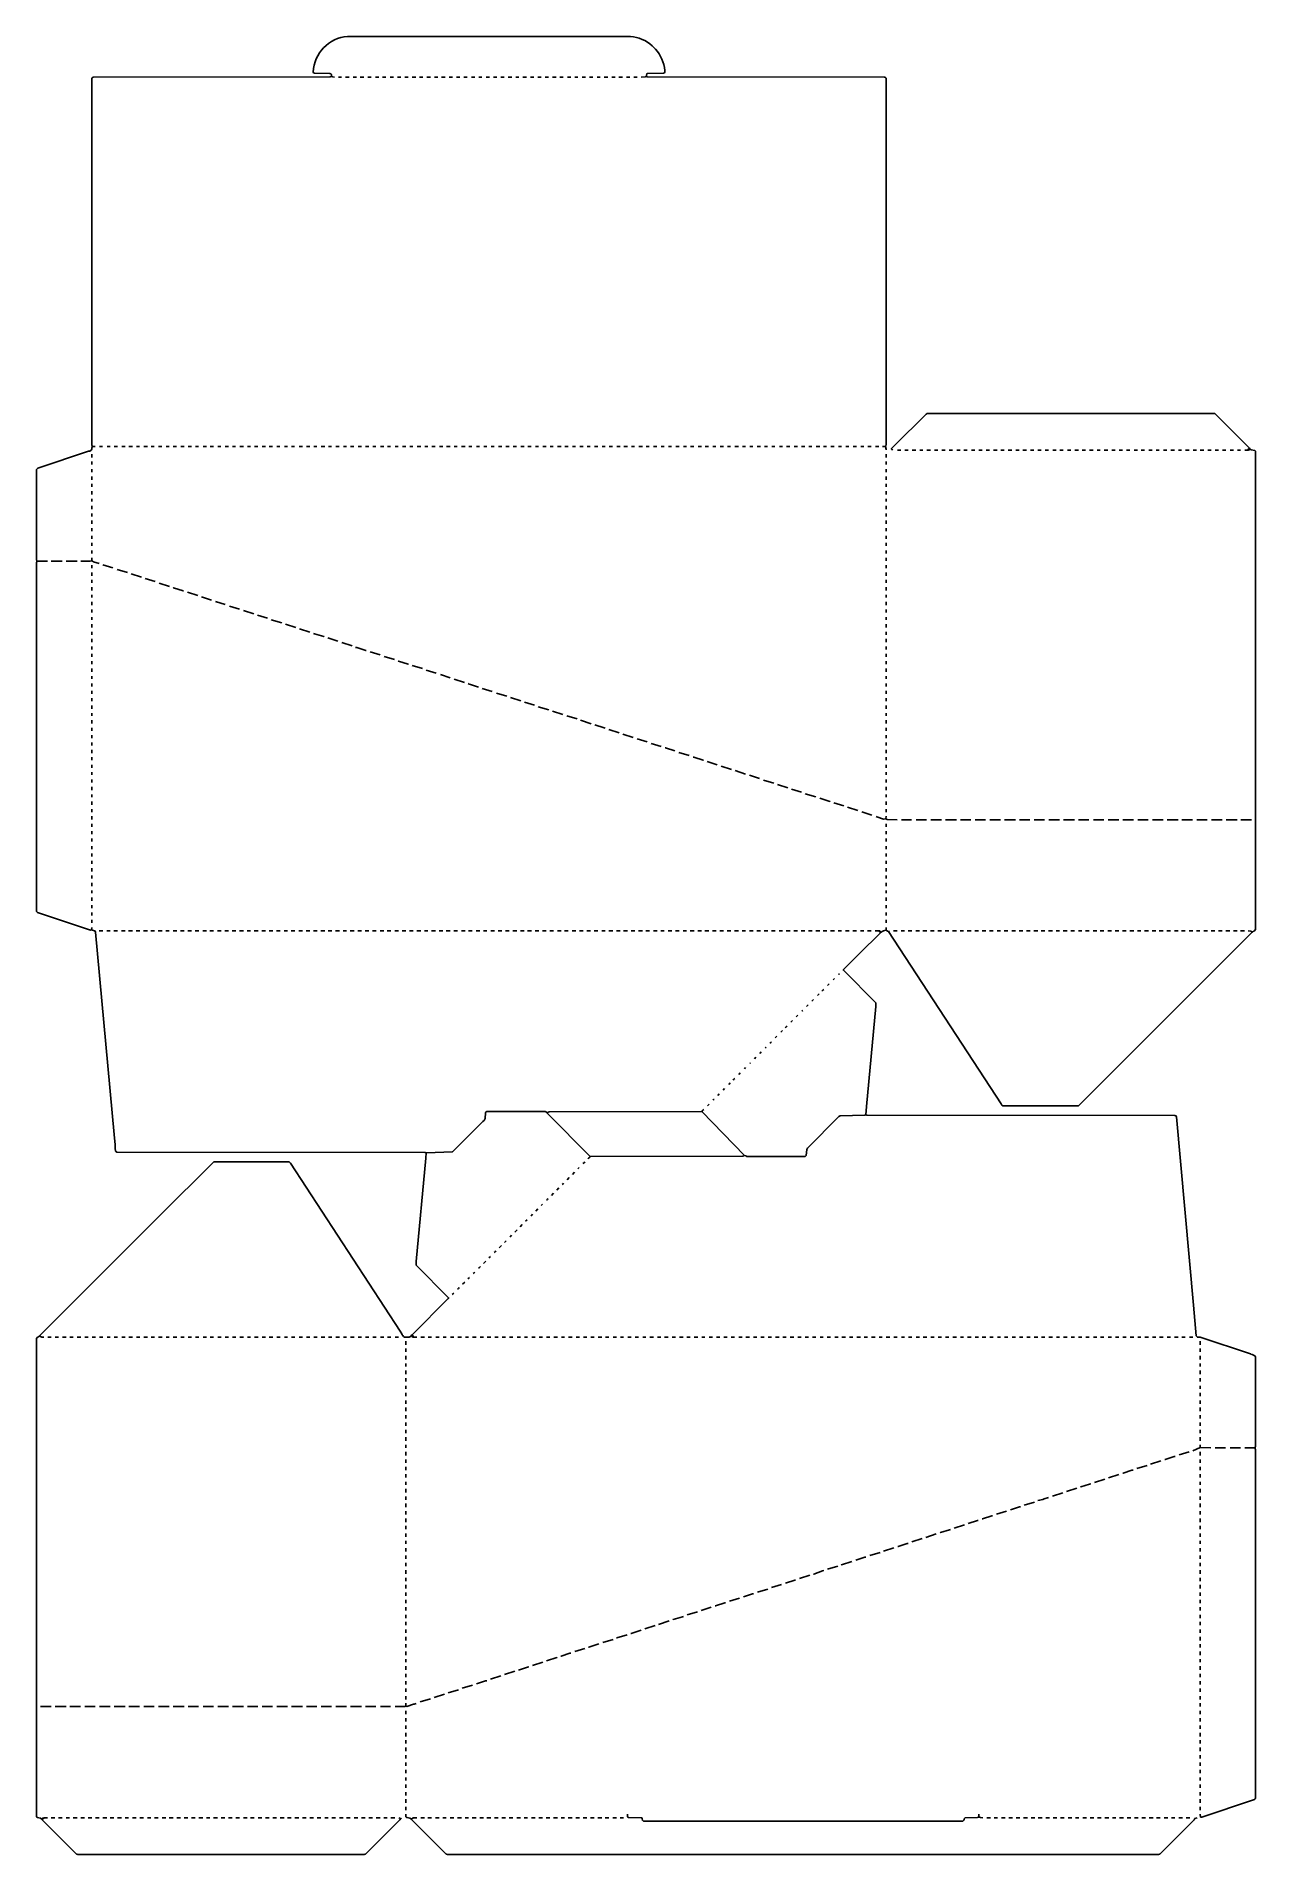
# Model space of a CAD drawing. Extents: x 452 to 4351, y 672 to 6484.
import ezdxf

# ---------------------------------------------------------------- set-up
doc = ezdxf.new("R2010")
doc.units = 0
doc.layers.get('0').update_dxf_attribs({"linetype": 'CONTINUOUS'})

msp = doc.modelspace()

# ---------------------------------------------------------------- linework, layer by layer
at = {"color": 7, "linetype": 'CONTINUOUS'}
for points in [[(3169, 5162, 0.137217), (3167, 5173, -0.120666), (3169, 5177), (3169, 6350, 0.252112), (3163.999342, 6353.50066), (2406.000658, 6354.49934, -0.14567), (2403, 6356, -0.179252), (2404.5, 6364.5), (2405.9, 6365.3), (2457.990573, 6366.490203, 0.480488), (2461.439024, 6375.04878, 0.163801), (2432.247059, 6443.211765), (2421.211765, 6454.247059, 0.163148), (2352.04878, 6483.439024), (2351, 6484), (1447, 6484, 0.373816), (1337, 6370, 0.270227), (1341.009608, 6366.490008), (1390.990392, 6365.509992, -0.228452), (1396, 6362), (1396, 6356)], [(1405, 6354), (1400.067568, 6354.405405), (1396, 6356), (1395.1, 6355.8), (1391.999342, 6354.49934), (634.000658, 6353.50066, 0.247945), (629, 6349), (629, 5177, -0.120666), (631, 5173, -0.123106), (629.8, 5169.1, -0.429555), (619.1, 5157.7), (457.1, 5103.7, 0.178358), (452, 5099), (452, 4810, -0.120666), (454, 4806, -0.120666), (452, 4802), (452, 3687), (456, 3683), (625, 3627), (628, 3628), (637.923077, 3624.615385, -0.377985), (641.560976, 3620.95122), (700.54918, 2973.959016), (703.54918, 2940.959016), (704.554455, 2929.955446), (705, 2921), (709, 2917), (1693.999493, 2916.500508, -0.145708), (1697, 2915), (1700, 2915), (1701.1, 2915.8), (1782, 2918), (1783.1, 2918.8), (1879, 3014), (1880, 3015), (1884.8, 3020.1), (1885, 3021, 0.172896), (1887.527624, 3025.024862), (1888.472376, 3042.975138, -0.267785), (1892, 3047), (2079, 3047), (2082.9, 3044.8), (2084, 3044), (2087, 3044), (2092.00102, 3046.501025), (2580, 3047), (2717, 2907, -0.126966), (2724, 2904), (2910, 2904), (2914, 2907), (2915.472376, 2925.975138), (2917.8, 2930.1), (3018, 3031), (3022.1, 3033.8), (3101.1, 3035.8), (3104, 3037), (3106.45082, 3062.959016), (3136, 3383), (3136, 3395), (3033, 3499), (3033, 3501), (3083, 3551), (3151, 3619), (3153, 3621, -0.075758), (3169, 3627), (3174.18, 3624.24, 0.377475), (3180, 3624)], [(4327, 3625), (4335.9, 3623.8), (4339, 3622), (4342, 3622), (4344.1, 3623.7), (4346, 3624), (4351, 3629), (4351, 5156), (4350, 5158), (4348, 5160), (4336.846154, 5162.769231), (4333, 5165), (4332, 5167), (4330, 5168), (4330, 5169), (4220.1, 5278.2), (4219, 5279), (3301, 5279), (3296.9, 5276.2), (3195, 5175), (3186, 5166, 0.343496), (3191, 5162)], [(653, 4799), (634.9, 4804.7, -0.070038), (629, 4808), (629, 4817)], [(1866, 4404), (1839.911765, 4412.647059, -0.089792), (1833, 4415)], [(3205, 3980), (3173.014679, 3980.484404, -0.092571), (3168, 3983), (3161, 3982), (3140.1, 3989.3), (3137, 3990)], [(3177, 3623), (3536.769231, 3071.846154, 0.106663), (3542, 3065), (3783, 3065), (3784.1, 3065.8), (4339, 3620), (4340, 3622)], [(2964, 3432, -0.087559), (2970, 3437)], [(3017, 3485, -0.184026), (3020, 3487)], [(2847, 3315, -0.087559), (2853, 3320)], [(2900, 3368, -0.184026), (2903, 3370)], [(2798, 3266, -0.09902), (2803, 3270)], [(2733, 3201, -0.184026), (2736, 3203)], [(2783, 3251, -0.184026), (2786, 3253)], [(2680, 3148, -0.087559), (2686, 3153)], [(2616, 3084, -0.184026), (2619, 3086)], [(2580, 3047, -0.094908), (2586, 3054)], [(4174, 801), (4175, 792), (4179, 792), (4340.9, 846.3), (4346.9, 848.3, 0.147445), (4351, 853), (4351, 1967, -0.165541), (4349, 1972, -0.165541), (4351, 1977), (4351, 2263, 0.197856), (4335.9, 2271.7), (4334.1, 2272.3), (4173.955446, 2325.554455), (4165, 2326), (4161, 2330), (4152.45082, 2428.040984), (4097.560976, 3029.95122, 0.35896), (4092.999493, 3034.500508), (3108.000507, 3035.499492), (3104, 3037)], [(2216, 2896, 0.071068), (2223, 2904), (2710.99898, 2904.498975), (2717, 2907)], [(1770, 2451), (1654, 2333), (1652, 2332), (1651, 2330), (1648, 2328, 0.212214), (1645, 2326), (1629, 2326, -0.118278), (1620.230769, 2337.153846), (1615.230769, 2345.153846), (1265, 2882), (1260, 2886), (1020, 2886), (1016.9, 2884.2), (847, 2715), (846, 2714), (463.3, 2330.9), (463, 2329, 0.197895), (452, 2322), (452, 794), (455, 791), (464.795082, 788.754098), (471, 784), (471, 783), (580, 674, -0.120666), (584, 672), (1501, 672), (1502.9, 673.2), (1504.1, 673.8), (1614, 783), (1617, 787)], [(2200, 2881, 0.108348), (2206, 2886)], [(2133, 2814, 0.150937), (2138, 2818)], [(2083, 2764, 0.213245), (2088, 2769)], [(2033, 2714, 0.113888), (2039, 2719)], [(1966, 2647, 0.213245), (1971, 2652)], [(1916, 2597, 0.213245), (1921, 2602)], [(1849, 2530, 0.150937), (1854, 2534)], [(1866, 2547, 0.108348), (1872, 2552)], [(1799, 2480, 0.213245), (1804, 2485)], [(1669, 2326), (1657, 2326, -0.273744), (1651, 2330)], [(3655, 1804, 0.065374), (3674.9, 1809.3), (3689, 1814)], [(1599, 1145), (1629.984878, 1145.483902), (1634, 1147), (1637, 1146), (1658.1, 1152.7), (1659.9, 1153.3, -0.070456), (1667, 1155)], [(1611, 790), (1616, 787, 0.333333), (1620, 789)], [(1634, 801), (1634, 793), (1636.9, 790.8), (1638.06, 790.42), (1645.846154, 788.769231), (1652, 785), (1652, 784), (1762, 674, -0.120666), (1766, 672), (4041, 672), (4042.9, 673.2), (4044.1, 673.8), (4154, 783), (4157, 787), (4164, 790)], [(2389, 789), (2389.615385, 785.923077), (2390, 782), (2393, 779), (3415, 779, 0.194333), (3419.352941, 786.911765, -0.091075), (3422, 790), (3460.98782, 790.487196), (3466, 792), (3467.9, 791.7), (3471.04878, 790.439024), (3479, 790)]]:
    msp.add_lwpolyline(points, format="xyb", dxfattribs=at)
for points in [[(1418, 6354), (1428, 6354)], [(1441, 6354), (1452, 6354)], [(1465, 6354), (1476, 6354)], [(1488, 6354), (1499, 6354)], [(1512, 6354), (1523, 6354)], [(1536, 6354), (1547, 6354)], [(1559, 6354), (1570, 6354)], [(1583, 6354), (1594, 6354)], [(1607, 6354), (1617, 6354)], [(1630, 6354), (1641, 6354)], [(1654, 6354), (1665, 6354)], [(1677, 6354), (1688, 6354)], [(1701, 6354), (1712, 6354)], [(1725, 6354), (1736, 6354)], [(1748, 6354), (1759, 6354)], [(1772, 6354), (1783, 6354)], [(1796, 6354), (1806, 6354)], [(1819, 6354), (1830, 6354)], [(1843, 6354), (1854, 6354)], [(1867, 6354), (1877, 6354)], [(1890, 6354), (1901, 6354)], [(1914, 6354), (1925, 6354)], [(1937, 6354), (1948, 6354)], [(1961, 6354), (1972, 6354)], [(1985, 6354), (1995, 6354)], [(2008, 6354), (2019, 6354)], [(2032, 6354), (2043, 6354)], [(2056, 6354), (2066, 6354)], [(2079, 6354), (2090, 6354)], [(2103, 6354), (2114, 6354)], [(2126, 6354), (2137, 6354)], [(2150, 6354), (2161, 6354)], [(2174, 6354), (2184, 6354)], [(2197, 6354), (2208, 6354)], [(2221, 6354), (2232, 6354)], [(2245, 6354), (2255, 6354)], [(2268, 6354), (2279, 6354)], [(2292, 6354), (2303, 6354)], [(2315, 6354), (2326, 6354)], [(2339, 6354), (2350, 6354)], [(2363, 6354), (2373, 6354)], [(2386, 6354), (2398.967005, 6354.461929), (2403, 6356)], [(631, 5173), (640, 5173)], [(654, 5173), (664, 5173)], [(678, 5173), (688, 5173)], [(701, 5173), (711, 5173)], [(725, 5173), (736, 5173)], [(748, 5173), (759, 5173)], [(772, 5173), (782, 5173)], [(796, 5173), (807, 5173)], [(819, 5173), (829, 5173)], [(843, 5173), (853, 5173)], [(867, 5173), (877, 5173)], [(890, 5173), (900, 5173)], [(914, 5173), (925, 5173)], [(937, 5173), (948, 5173)], [(961, 5173), (971, 5173)], [(985, 5173), (996, 5173)], [(1008, 5173), (1018, 5173)], [(1032, 5173), (1042, 5173)], [(1056, 5173), (1066, 5173)], [(1079, 5173), (1089, 5173)], [(1103, 5173), (1114, 5173)], [(1127, 5173), (1137, 5173)], [(1150, 5173), (1160, 5173)], [(1174, 5173), (1185, 5173)], [(1197, 5173), (1207, 5173)], [(1221, 5173), (1231, 5173)], [(1245, 5173), (1255, 5173)], [(1268, 5173), (1278, 5173)], [(1292, 5173), (1303, 5173)], [(1316, 5173), (1326, 5173)], [(1339, 5173), (1349, 5173)], [(1363, 5173), (1374, 5173)], [(1386, 5173), (1396, 5173)], [(1410, 5173), (1420, 5173)], [(1434, 5173), (1444, 5173)], [(1457, 5173), (1467, 5173)], [(1481, 5173), (1492, 5173)], [(1505, 5173), (1515, 5173)], [(1528, 5173), (1538, 5173)], [(1552, 5173), (1563, 5173)], [(1575, 5173), (1585, 5173)], [(1599, 5173), (1609, 5173)], [(1623, 5173), (1633, 5173)], [(1646, 5173), (1656, 5173)], [(1670, 5173), (1681, 5173)], [(1694, 5173), (1704, 5173)], [(1717, 5173), (1727, 5173)], [(1741, 5173), (1752, 5173)], [(1764, 5173), (1775, 5173)], [(1788, 5173), (1798, 5173)], [(1812, 5173), (1823, 5173)], [(1835, 5173), (1845, 5173)], [(1859, 5173), (1869, 5173)], [(1883, 5173), (1893, 5173)], [(1906, 5173), (1916, 5173)], [(1930, 5173), (1941, 5173)], [(1953, 5173), (1964, 5173)], [(1977, 5173), (1987, 5173)], [(2001, 5173), (2012, 5173)], [(2024, 5173), (2034, 5173)], [(2048, 5173), (2058, 5173)], [(2072, 5173), (2082, 5173)], [(2095, 5173), (2105, 5173)], [(2119, 5173), (2130, 5173)], [(2142, 5173), (2153, 5173)], [(2166, 5173), (2176, 5173)], [(2190, 5173), (2201, 5173)], [(2213, 5173), (2223, 5173)], [(2237, 5173), (2247, 5173)], [(2261, 5173), (2271, 5173)], [(2284, 5173), (2294, 5173)], [(2308, 5173), (2319, 5173)], [(2331, 5173), (2342, 5173)], [(2355, 5173), (2365, 5173)], [(2379, 5173), (2390, 5173)], [(2402, 5173), (2412, 5173)], [(2426, 5173), (2436, 5173)], [(2450, 5173), (2460, 5173)], [(2473, 5173), (2483, 5173)], [(2497, 5173), (2508, 5173)], [(2521, 5173), (2531, 5173)], [(2544, 5173), (2554, 5173)], [(2568, 5173), (2579, 5173)], [(2591, 5173), (2601, 5173)], [(2615, 5173), (2625, 5173)], [(2639, 5173), (2649, 5173)], [(2662, 5173), (2672, 5173)], [(2686, 5173), (2697, 5173)], [(2710, 5173), (2720, 5173)], [(2733, 5173), (2743, 5173)], [(2757, 5173), (2768, 5173)], [(2780, 5173), (2790, 5173)], [(2804, 5173), (2814, 5173)], [(2828, 5173), (2838, 5173)], [(2851, 5173), (2861, 5173)], [(2875, 5173), (2886, 5173)], [(2899, 5173), (2909, 5173)], [(2922, 5173), (2932, 5173)], [(2946, 5173), (2957, 5173)], [(2969, 5173), (2979, 5173)], [(2993, 5173), (3003, 5173)], [(3017, 5173), (3027, 5173)], [(3040, 5173), (3050, 5173)], [(3064, 5173), (3075, 5173)], [(3088, 5173), (3098, 5173)], [(3111, 5173), (3121, 5173)], [(3135, 5173), (3146, 5173)], [(3158, 5173), (3167, 5173)], [(629, 5138), (629, 5148)], [(629, 5115), (629, 5125)], [(3169, 5138), (3169, 5148)], [(3169, 5115), (3169, 5125)], [(3206, 5161), (3216, 5161)], [(3229, 5161), (3240, 5161)], [(3253, 5161), (3264, 5161)], [(3277, 5161), (3287, 5161)], [(3300, 5161), (3311, 5161)], [(3324, 5161), (3335, 5161)], [(3347, 5161), (3358, 5161)], [(3371, 5161), (3382, 5161)], [(3395, 5161), (3406, 5161)], [(3418, 5161), (3429, 5161)], [(3442, 5161), (3453, 5161)], [(3466, 5161), (3476, 5161)], [(3489, 5161), (3500, 5161)], [(3513, 5161), (3524, 5161)], [(3536, 5161), (3547, 5161)], [(3560, 5161), (3571, 5161)], [(3584, 5161), (3595, 5161)], [(3607, 5161), (3618, 5161)], [(3631, 5161), (3642, 5161)], [(3655, 5161), (3665, 5161)], [(3678, 5161), (3689, 5161)], [(3702, 5161), (3713, 5161)], [(3725, 5161), (3736, 5161)], [(3749, 5161), (3760, 5161)], [(3773, 5161), (3784, 5161)], [(3796, 5161), (3807, 5161)], [(3820, 5161), (3831, 5161)], [(3844, 5161), (3854, 5161)], [(3867, 5161), (3878, 5161)], [(3891, 5161), (3902, 5161)], [(3915, 5161), (3925, 5161)], [(3938, 5161), (3949, 5161)], [(3962, 5161), (3973, 5161)], [(3985, 5161), (3996, 5161)], [(4009, 5161), (4020, 5161)], [(4033, 5161), (4043, 5161)], [(4056, 5161), (4067, 5161)], [(4080, 5161), (4091, 5161)], [(4104, 5161), (4114, 5161)], [(4127, 5161), (4138, 5161)], [(4151, 5161), (4162, 5161)], [(4174, 5161), (4185, 5161)], [(4198, 5161), (4209, 5161)], [(4222, 5161), (4232, 5161)], [(4245, 5161), (4256, 5161)], [(4269, 5161), (4280, 5161)], [(4293, 5161), (4303, 5161)], [(629, 5091), (629, 5101)], [(629, 5067), (629, 5077)], [(3169, 5091), (3169, 5101)], [(3169, 5067), (3169, 5077)], [(629, 5044), (629, 5054)], [(629, 5020), (629, 5030)], [(629, 4997), (629, 5006)], [(3169, 5044), (3169, 5054)], [(3169, 5020), (3169, 5030)], [(3169, 4997), (3169, 5006)], [(629, 4973), (629, 4983)], [(629, 4949), (629, 4959)], [(3169, 4973), (3169, 4983)], [(3169, 4949), (3169, 4959)], [(629, 4926), (629, 4936)], [(629, 4902), (629, 4912)], [(629, 4878), (629, 4888)], [(3169, 4926), (3169, 4936)], [(3169, 4902), (3169, 4912)], [(3169, 4878), (3169, 4888)], [(629, 4855), (629, 4865)], [(629, 4831), (629, 4841)], [(3169, 4855), (3169, 4865)], [(3169, 4831), (3169, 4841)], [(454, 4806), (488, 4806)], [(499, 4806), (535, 4806)], [(547, 4806), (582, 4806)], [(594, 4806), (623.984407, 4806.483368), (629, 4808)], [(629, 4784), (629, 4794)], [(629, 4760), (629, 4770)], [(697, 4785), (665, 4795)], [(743, 4770), (710, 4780)], [(788, 4755), (755, 4766)], [(3169, 4808), (3169, 4817)], [(3169, 4784), (3169, 4794)], [(3169, 4760), (3169, 4770)], [(629, 4737), (629, 4747)], [(629, 4713), (629, 4723)], [(832, 4741), (800, 4751)], [(878, 4726), (845, 4736)], [(923, 4712), (922, 4711.5), (891.1, 4721.3), (890, 4722)], [(3169, 4737), (3169, 4747)], [(3169, 4713), (3169, 4723)], [(629, 4690), (629, 4699)], [(629, 4666), (629, 4676)], [(629, 4642), (629, 4652)], [(968, 4697), (935, 4707)], [(1012, 4682), (980, 4692)], [(1056, 4668), (1025, 4678)], [(1102, 4653), (1070, 4663)], [(3169, 4690), (3169, 4699)], [(3169, 4666), (3169, 4676)], [(3169, 4642), (3169, 4652)], [(629, 4619), (629, 4628)], [(629, 4595), (629, 4605)], [(1147, 4638), (1114, 4649)], [(1191, 4624), (1159, 4634)], [(1237, 4609), (1203, 4619)], [(1282, 4594), (1249, 4605)], [(3169, 4619), (3169, 4628)], [(3169, 4595), (3169, 4605)], [(629, 4571), (629, 4581)], [(629, 4548), (629, 4558)], [(629, 4524), (629, 4534)], [(1327, 4580), (1294, 4590)], [(1372, 4565), (1371.1, 4565.2), (1341.923077, 4574.615385), (1338, 4575)], [(1416, 4551), (1384, 4561)], [(1462, 4536), (1429, 4546)], [(3169, 4571), (3169, 4581)], [(3169, 4548), (3169, 4558)], [(3169, 4524), (3169, 4534)], [(629, 4501), (629, 4510)], [(629, 4477), (629, 4487)], [(1507, 4521), (1506.1, 4521.2), (1476.923077, 4530.615385), (1473, 4531)], [(1551, 4507), (1519, 4517)], [(1597, 4492), (1564, 4502)], [(1642, 4478), (1641, 4477.5), (1610.1, 4487.3), (1609, 4488)], [(3169, 4501), (3169, 4510)], [(3169, 4477), (3169, 4487)], [(629, 4453), (629, 4463)], [(629, 4430), (629, 4439)], [(1687, 4463), (1654, 4473)], [(1731, 4448), (1699, 4458)], [(1775, 4434), (1744, 4444)], [(1821, 4419), (1788, 4429)], [(3169, 4453), (3169, 4463)], [(3169, 4430), (3169, 4439)], [(629, 4406), (629, 4416)], [(629, 4382), (629, 4392)], [(629, 4359), (629, 4369)], [(1910, 4390), (1878, 4400)], [(1956, 4375), (1923, 4385)], [(2001, 4360), (1968, 4371)], [(3169, 4406), (3169, 4416)], [(3169, 4382), (3169, 4392)], [(3169, 4359), (3169, 4369)], [(629, 4335), (629, 4345)], [(629, 4312), (629, 4321)], [(2045, 4346), (2013, 4356)], [(2091, 4331), (2057, 4341)], [(2136, 4316), (2103, 4327)], [(2181, 4302), (2148, 4312)], [(3169, 4335), (3169, 4345)], [(3169, 4312), (3169, 4321)], [(629, 4288), (629, 4298)], [(629, 4264), (629, 4274)], [(629, 4241), (629, 4250)], [(2226, 4287), (2192, 4298)], [(2271, 4273), (2268.088235, 4273.352941), (2238, 4283)], [(2316, 4258), (2283, 4268)], [(2360, 4243), (2327, 4254)], [(3169, 4288), (3169, 4298)], [(3169, 4264), (3169, 4274)], [(3169, 4241), (3169, 4250)], [(629, 4217), (629, 4227)], [(629, 4193), (629, 4203)], [(2405, 4229), (2373, 4239)], [(2450, 4214), (2418, 4224)], [(2494, 4200), (2464.1, 4209.3), (2463, 4210)], [(2540, 4185), (2507, 4195)], [(3169, 4217), (3169, 4227)], [(3169, 4193), (3169, 4203)], [(629, 4170), (629, 4180)], [(629, 4146), (629, 4156)], [(629, 4123), (629, 4132)], [(2585, 4170), (2584.1, 4170.2), (2554.911765, 4179.647059), (2552, 4180)], [(2629, 4156), (2597, 4166)], [(2675, 4141), (2642, 4151)], [(2720, 4126), (2687, 4137)], [(3169, 4170), (3169, 4180)], [(3169, 4146), (3169, 4156)], [(3169, 4123), (3169, 4132)], [(629, 4099), (629, 4109)], [(629, 4075), (629, 4085)], [(2764, 4112), (2732, 4122)], [(2810, 4097), (2777, 4107)], [(2855, 4082), (2822, 4093)], [(2899, 4068), (2867, 4078)], [(3169, 4099), (3169, 4109)], [(3169, 4075), (3169, 4085)], [(629, 4052), (629, 4061)], [(629, 4028), (629, 4038)], [(629, 4004), (629, 4014)], [(2945, 4053), (2911, 4063)], [(2990, 4039), (2989, 4038.5), (2957, 4049)], [(3034, 4024), (3002, 4034)], [(3079, 4009), (3046, 4020)], [(3169, 4052), (3169, 4061)], [(3169, 4028), (3169, 4038)], [(3169, 4004), (3169, 4014)], [(629, 3981), (629, 3991)], [(629, 3957), (629, 3967)], [(3124, 3995), (3092, 4005)], [(3168, 3983), (3169, 3991)], [(3169, 3957), (3169, 3967)], [(3218, 3980), (3251, 3980)], [(3265, 3980), (3298, 3980)], [(3312, 3980), (3346, 3980)], [(3359, 3980), (3394, 3980)], [(3407, 3980), (3440, 3980)], [(3454, 3980), (3487, 3980)], [(3501, 3980), (3535, 3980)], [(3548, 3980), (3583, 3980)], [(3596, 3980), (3629, 3980)], [(3643, 3980), (3676, 3980)], [(3690, 3980), (3724, 3980)], [(3737, 3980), (3772, 3980)], [(3785, 3980), (3818, 3980)], [(3832, 3980), (3866, 3980)], [(3879, 3980), (3914, 3980)], [(3926, 3980), (3960, 3980)], [(3974, 3980), (4007, 3980)], [(4021, 3980), (4055, 3980)], [(4068, 3980), (4103, 3980)], [(4115, 3980), (4149, 3980)], [(4163, 3980), (4196, 3980)], [(4210, 3980), (4244, 3980)], [(4257, 3980), (4292, 3980)], [(4304, 3980), (4338, 3980)], [(629, 3934), (629, 3943)], [(629, 3910), (629, 3920)], [(629, 3886), (629, 3896)], [(3169, 3934), (3169, 3943)], [(3169, 3910), (3169, 3920)], [(3169, 3886), (3169, 3896)], [(629, 3863), (629, 3872)], [(629, 3839), (629, 3849)], [(3169, 3863), (3169, 3872)], [(3169, 3839), (3169, 3849)], [(629, 3815), (629, 3825)], [(629, 3792), (629, 3802)], [(629, 3768), (629, 3778)], [(3169, 3815), (3169, 3825)], [(3169, 3792), (3169, 3802)], [(3169, 3768), (3169, 3778)], [(629, 3745), (629, 3754)], [(629, 3721), (629, 3731)], [(3169, 3745), (3169, 3754)], [(3169, 3721), (3169, 3731)], [(629, 3697), (629, 3707)], [(629, 3674), (629, 3684)], [(3169, 3697), (3169, 3707)], [(3169, 3674), (3169, 3684)], [(628, 3628), (629, 3636)], [(629, 3650), (629, 3660)], [(653, 3625), (665, 3625)], [(677, 3625), (688, 3625)], [(700, 3625), (712, 3625)], [(724, 3625), (736, 3625)], [(747, 3625), (759, 3625)], [(771, 3625), (783, 3625)], [(795, 3625), (807, 3625)], [(818, 3625), (830, 3625)], [(842, 3625), (854, 3625)], [(866, 3625), (877, 3625)], [(889, 3625), (901, 3625)], [(913, 3625), (925, 3625)], [(936, 3625), (948, 3625)], [(960, 3625), (972, 3625)], [(984, 3625), (996, 3625)], [(1007, 3625), (1019, 3625)], [(1031, 3625), (1043, 3625)], [(1055, 3625), (1066, 3625)], [(1078, 3625), (1090, 3625)], [(1102, 3625), (1114, 3625)], [(1126, 3625), (1137, 3625)], [(1149, 3625), (1161, 3625)], [(1173, 3625), (1185, 3625)], [(1196, 3625), (1208, 3625)], [(1220, 3625), (1232, 3625)], [(1244, 3625), (1255, 3625)], [(1267, 3625), (1279, 3625)], [(1291, 3625), (1303, 3625)], [(1315, 3625), (1326, 3625)], [(1338, 3625), (1350, 3625)], [(1362, 3625), (1374, 3625)], [(1385, 3625), (1397, 3625)], [(1409, 3625), (1421, 3625)], [(1433, 3625), (1444, 3625)], [(1456, 3625), (1468, 3625)], [(1480, 3625), (1492, 3625)], [(1504, 3625), (1515, 3625)], [(1527, 3625), (1539, 3625)], [(1551, 3625), (1563, 3625)], [(1574, 3625), (1586, 3625)], [(1598, 3625), (1610, 3625)], [(1622, 3625), (1633, 3625)], [(1645, 3625), (1657, 3625)], [(1669, 3625), (1681, 3625)], [(1693, 3625), (1704, 3625)], [(1716, 3625), (1728, 3625)], [(1740, 3625), (1752, 3625)], [(1763, 3625), (1775, 3625)], [(1787, 3625), (1799, 3625)], [(1811, 3625), (1823, 3625)], [(1834, 3625), (1846, 3625)], [(1858, 3625), (1870, 3625)], [(1882, 3625), (1893, 3625)], [(1905, 3625), (1917, 3625)], [(1929, 3625), (1941, 3625)], [(1952, 3625), (1964, 3625)], [(1976, 3625), (1988, 3625)], [(2000, 3625), (2012, 3625)], [(2023, 3625), (2035, 3625)], [(2047, 3625), (2059, 3625)], [(2071, 3625), (2082, 3625)], [(2094, 3625), (2106, 3625)], [(2118, 3625), (2130, 3625)], [(2141, 3625), (2153, 3625)], [(2165, 3625), (2177, 3625)], [(2189, 3625), (2201, 3625)], [(2212, 3625), (2224, 3625)], [(2236, 3625), (2248, 3625)], [(2260, 3625), (2271, 3625)], [(2283, 3625), (2295, 3625)], [(2307, 3625), (2319, 3625)], [(2330, 3625), (2342, 3625)], [(2354, 3625), (2366, 3625)], [(2378, 3625), (2390, 3625)], [(2401, 3625), (2413, 3625)], [(2425, 3625), (2437, 3625)], [(2449, 3625), (2460, 3625)], [(2472, 3625), (2484, 3625)], [(2496, 3625), (2508, 3625)], [(2520, 3625), (2531, 3625)], [(2543, 3625), (2555, 3625)], [(2567, 3625), (2579, 3625)], [(2590, 3625), (2602, 3625)], [(2614, 3625), (2626, 3625)], [(2638, 3625), (2649, 3625)], [(2661, 3625), (2673, 3625)], [(2685, 3625), (2697, 3625)], [(2709, 3625), (2720, 3625)], [(2732, 3625), (2744, 3625)], [(2756, 3625), (2768, 3625)], [(2779, 3625), (2791, 3625)], [(2803, 3625), (2815, 3625)], [(2827, 3625), (2838, 3625)], [(2850, 3625), (2862, 3625)], [(2874, 3625), (2886, 3625)], [(2898, 3625), (2909, 3625)], [(2921, 3625), (2933, 3625)], [(2945, 3625), (2957, 3625)], [(2968, 3625), (2980, 3625)], [(2992, 3625), (3004, 3625)], [(3016, 3625), (3027, 3625)], [(3039, 3625), (3051, 3625)], [(3063, 3625), (3075, 3625)], [(3087, 3625), (3098, 3625)], [(3110, 3625), (3122, 3625)], [(3134, 3625), (3149, 3625)], [(3153, 3621), (3151, 3623)], [(3169, 3650), (3169, 3660)], [(3169, 3627), (3169, 3636)], [(3193, 3625), (3205, 3625)], [(3217, 3625), (3228, 3625)], [(3240, 3625), (3252, 3625)], [(3264, 3625), (3276, 3625)], [(3287, 3625), (3299, 3625)], [(3311, 3625), (3323, 3625)], [(3335, 3625), (3346, 3625)], [(3358, 3625), (3370, 3625)], [(3382, 3625), (3394, 3625)], [(3406, 3625), (3417, 3625)], [(3429, 3625), (3441, 3625)], [(3453, 3625), (3465, 3625)], [(3476, 3625), (3488, 3625)], [(3500, 3625), (3512, 3625)], [(3524, 3625), (3535, 3625)], [(3547, 3625), (3559, 3625)], [(3571, 3625), (3583, 3625)], [(3595, 3625), (3606, 3625)], [(3618, 3625), (3630, 3625)], [(3642, 3625), (3654, 3625)], [(3665, 3625), (3677, 3625)], [(3689, 3625), (3701, 3625)], [(3713, 3625), (3724, 3625)], [(3736, 3625), (3748, 3625)], [(3760, 3625), (3772, 3625)], [(3784, 3625), (3795, 3625)], [(3807, 3625), (3819, 3625)], [(3831, 3625), (3843, 3625)], [(3854, 3625), (3866, 3625)], [(3878, 3625), (3890, 3625)], [(3902, 3625), (3914, 3625)], [(3925, 3625), (3937, 3625)], [(3949, 3625), (3961, 3625)], [(3973, 3625), (3984, 3625)], [(3996, 3625), (4008, 3625)], [(4020, 3625), (4032, 3625)], [(4043, 3625), (4055, 3625)], [(4067, 3625), (4079, 3625)], [(4091, 3625), (4103, 3625)], [(4114, 3625), (4126, 3625)], [(4138, 3625), (4150, 3625)], [(4162, 3625), (4173, 3625)], [(4185, 3625), (4197, 3625)], [(4209, 3625), (4221, 3625)], [(4232, 3625), (4244, 3625)], [(4256, 3625), (4268, 3625)], [(4280, 3625), (4292, 3625)], [(4303, 3625), (4315, 3625)], [(2982, 3450), (2987, 3455)], [(3000, 3468), (3004, 3472)], [(2915, 3383), (2920, 3388)], [(2932, 3400), (2937, 3405)], [(2950, 3418), (2955, 3423)], [(2865, 3333), (2870, 3338)], [(2882, 3350), (2887, 3355)], [(2815, 3283), (2820, 3288)], [(2833, 3301), (2838, 3306)], [(2748, 3216), (2753, 3221)], [(2765, 3233), (2770, 3238)], [(2666, 3134), (2671, 3139)], [(2698, 3166), (2703, 3171)], [(2716, 3184), (2720, 3188)], [(2631, 3099), (2636, 3104)], [(2648, 3116), (2653, 3121)], [(2223, 2904), (2086, 3041), (2086, 3044)], [(2598, 3066), (2603, 3071)], [(1772, 2450), (1770, 2451), (1769.750012, 2451.752439), (1667, 2556), (1667, 2568), (1697.45082, 2897.959016), (1699, 2915)], [(2166, 2846), (2173, 2853)], [(2183, 2864), (2188, 2868)], [(2116, 2796), (2123, 2803)], [(2149, 2829), (2156, 2836)], [(2049, 2729), (2056, 2736)], [(2066, 2747), (2071, 2751)], [(2099, 2779), (2106, 2786)], [(1999, 2679), (2006, 2686)], [(2016, 2697), (2021, 2701)], [(1932, 2612), (1939, 2619)], [(1949, 2629), (1954, 2634)], [(1982, 2662), (1989, 2669)], [(1882, 2562), (1889, 2569)], [(1899, 2580), (1904, 2584)], [(1815, 2495), (1822, 2502)], [(1832, 2512), (1837, 2517)], [(1782, 2462), (1787, 2467)], [(476, 2326), (469.053846, 2326.430769), (463, 2329)], [(489, 2326), (499, 2326)], [(512, 2326), (523, 2326)], [(536, 2326), (547, 2326)], [(559, 2326), (570, 2326)], [(583, 2326), (594, 2326)], [(607, 2326), (618, 2326)], [(630, 2326), (641, 2326)], [(654, 2326), (665, 2326)], [(678, 2326), (688, 2326)], [(701, 2326), (712, 2326)], [(725, 2326), (736, 2326)], [(748, 2326), (759, 2326)], [(772, 2326), (783, 2326)], [(796, 2326), (807, 2326)], [(819, 2326), (830, 2326)], [(843, 2326), (854, 2326)], [(867, 2326), (877, 2326)], [(890, 2326), (901, 2326)], [(914, 2326), (925, 2326)], [(937, 2326), (948, 2326)], [(961, 2326), (972, 2326)], [(985, 2326), (996, 2326)], [(1008, 2326), (1019, 2326)], [(1032, 2326), (1043, 2326)], [(1056, 2326), (1066, 2326)], [(1079, 2326), (1090, 2326)], [(1103, 2326), (1114, 2326)], [(1127, 2326), (1137, 2326)], [(1150, 2326), (1161, 2326)], [(1174, 2326), (1185, 2326)], [(1197, 2326), (1208, 2326)], [(1221, 2326), (1232, 2326)], [(1245, 2326), (1255, 2326)], [(1268, 2326), (1279, 2326)], [(1292, 2326), (1303, 2326)], [(1316, 2326), (1326, 2326)], [(1339, 2326), (1350, 2326)], [(1363, 2326), (1374, 2326)], [(1386, 2326), (1397, 2326)], [(1410, 2326), (1421, 2326)], [(1434, 2326), (1444, 2326)], [(1457, 2326), (1468, 2326)], [(1481, 2326), (1492, 2326)], [(1505, 2326), (1515, 2326)], [(1528, 2326), (1539, 2326)], [(1552, 2326), (1563, 2326)], [(1575, 2326), (1586, 2326)], [(1599, 2326), (1610, 2326)], [(1682, 2326), (1693, 2326)], [(1705, 2326), (1716, 2326)], [(1729, 2326), (1740, 2326)], [(1753, 2326), (1763, 2326)], [(1776, 2326), (1787, 2326)], [(1800, 2326), (1811, 2326)], [(1824, 2326), (1834, 2326)], [(1847, 2326), (1858, 2326)], [(1871, 2326), (1882, 2326)], [(1894, 2326), (1905, 2326)], [(1918, 2326), (1929, 2326)], [(1942, 2326), (1952, 2326)], [(1965, 2326), (1976, 2326)], [(1989, 2326), (2000, 2326)], [(2013, 2326), (2023, 2326)], [(2036, 2326), (2047, 2326)], [(2060, 2326), (2071, 2326)], [(2083, 2326), (2094, 2326)], [(2107, 2326), (2118, 2326)], [(2131, 2326), (2141, 2326)], [(2154, 2326), (2165, 2326)], [(2178, 2326), (2189, 2326)], [(2202, 2326), (2212, 2326)], [(2225, 2326), (2236, 2326)], [(2249, 2326), (2260, 2326)], [(2272, 2326), (2283, 2326)], [(2296, 2326), (2307, 2326)], [(2320, 2326), (2330, 2326)], [(2343, 2326), (2354, 2326)], [(2367, 2326), (2378, 2326)], [(2391, 2326), (2401, 2326)], [(2414, 2326), (2425, 2326)], [(2438, 2326), (2449, 2326)], [(2461, 2326), (2472, 2326)], [(2485, 2326), (2496, 2326)], [(2509, 2326), (2520, 2326)], [(2532, 2326), (2543, 2326)], [(2556, 2326), (2567, 2326)], [(2580, 2326), (2590, 2326)], [(2603, 2326), (2614, 2326)], [(2627, 2326), (2638, 2326)], [(2650, 2326), (2661, 2326)], [(2674, 2326), (2685, 2326)], [(2698, 2326), (2709, 2326)], [(2721, 2326), (2732, 2326)], [(2745, 2326), (2756, 2326)], [(2769, 2326), (2779, 2326)], [(2792, 2326), (2803, 2326)], [(2816, 2326), (2827, 2326)], [(2839, 2326), (2850, 2326)], [(2863, 2326), (2874, 2326)], [(2887, 2326), (2898, 2326)], [(2910, 2326), (2921, 2326)], [(2934, 2326), (2945, 2326)], [(2958, 2326), (2968, 2326)], [(2981, 2326), (2992, 2326)], [(3005, 2326), (3016, 2326)], [(3028, 2326), (3039, 2326)], [(3052, 2326), (3063, 2326)], [(3076, 2326), (3087, 2326)], [(3099, 2326), (3110, 2326)], [(3123, 2326), (3134, 2326)], [(3147, 2326), (3157, 2326)], [(3170, 2326), (3181, 2326)], [(3194, 2326), (3205, 2326)], [(3218, 2326), (3228, 2326)], [(3241, 2326), (3252, 2326)], [(3265, 2326), (3276, 2326)], [(3288, 2326), (3299, 2326)], [(3312, 2326), (3323, 2326)], [(3336, 2326), (3346, 2326)], [(3359, 2326), (3370, 2326)], [(3383, 2326), (3394, 2326)], [(3407, 2326), (3417, 2326)], [(3430, 2326), (3441, 2326)], [(3454, 2326), (3465, 2326)], [(3477, 2326), (3488, 2326)], [(3501, 2326), (3512, 2326)], [(3525, 2326), (3535, 2326)], [(3548, 2326), (3559, 2326)], [(3572, 2326), (3583, 2326)], [(3596, 2326), (3606, 2326)], [(3619, 2326), (3630, 2326)], [(3643, 2326), (3654, 2326)], [(3666, 2326), (3677, 2326)], [(3690, 2326), (3701, 2326)], [(3714, 2326), (3724, 2326)], [(3737, 2326), (3748, 2326)], [(3761, 2326), (3772, 2326)], [(3785, 2326), (3795, 2326)], [(3808, 2326), (3819, 2326)], [(3832, 2326), (3843, 2326)], [(3855, 2326), (3866, 2326)], [(3879, 2326), (3890, 2326)], [(3903, 2326), (3914, 2326)], [(3926, 2326), (3937, 2326)], [(3950, 2326), (3961, 2326)], [(3974, 2326), (3984, 2326)], [(3997, 2326), (4008, 2326)], [(4021, 2326), (4032, 2326)], [(4044, 2326), (4055, 2326)], [(4068, 2326), (4079, 2326)], [(4092, 2326), (4103, 2326)], [(4115, 2326), (4126, 2326)], [(4139, 2326), (4150, 2326)], [(1634, 2302), (1634, 2313)], [(1634, 2279), (1634, 2290)], [(4174, 2302), (4174, 2313)], [(4174, 2279), (4174, 2290)], [(1634, 2255), (1634, 2266)], [(1634, 2232), (1634, 2242)], [(1634, 2208), (1634, 2219)], [(4174, 2255), (4174, 2266)], [(4174, 2232), (4174, 2242)], [(4174, 2208), (4174, 2219)], [(1634, 2184), (1634, 2195)], [(1634, 2161), (1634, 2171)], [(4174, 2184), (4174, 2195)], [(4174, 2161), (4174, 2171)], [(1634, 2137), (1634, 2148)], [(1634, 2113), (1634, 2124)], [(1634, 2090), (1634, 2101)], [(4174, 2137), (4174, 2148)], [(4174, 2113), (4174, 2124)], [(4174, 2090), (4174, 2101)], [(1634, 2066), (1634, 2077)], [(1634, 2043), (1634, 2053)], [(4174, 2066), (4174, 2077)], [(4174, 2043), (4174, 2053)], [(1634, 2019), (1634, 2030)], [(1634, 1995), (1634, 2006)], [(1634, 1972), (1634, 1982)], [(4174, 2019), (4174, 2030)], [(4174, 1995), (4174, 2006)], [(4174, 1973), (4174, 1982)], [(1634, 1948), (1634, 1959)], [(1634, 1924), (1634, 1935)], [(4015, 1920), (4048, 1931)], [(4061, 1935), (4061.9, 1935.2), (4090.076923, 1944.615385), (4094, 1945)], [(4106, 1950), (4138, 1960)], [(4150, 1963), (4174, 1973), (4208, 1972)], [(4174, 1948), (4174, 1959)], [(4174, 1924), (4174, 1935)], [(4222, 1972), (4255, 1972)], [(4269, 1972), (4303, 1972)], [(4316, 1972), (4349, 1972)], [(1634, 1901), (1634, 1912)], [(1634, 1877), (1634, 1888)], [(1634, 1854), (1634, 1864)], [(3836, 1862), (3869, 1872)], [(3880, 1876), (3914, 1887)], [(3926, 1891), (3926.9, 1891.2), (3955.076923, 1900.615385), (3959, 1901)], [(3971, 1906), (4004, 1916)], [(4174, 1901), (4174, 1912)], [(4174, 1877), (4174, 1888)], [(4174, 1854), (4174, 1864)], [(1634, 1830), (1634, 1841)], [(1634, 1806), (1634, 1817)], [(3701, 1818), (3734, 1828)], [(3746, 1833), (3779, 1843)], [(3791, 1847), (3791.9, 1847.2), (3820.076923, 1856.615385), (3824, 1857)], [(4174, 1830), (4174, 1841)], [(4174, 1806), (4174, 1817)], [(1634, 1783), (1634, 1794)], [(1634, 1759), (1634, 1770)], [(1634, 1735), (1634, 1746)], [(3477, 1745), (3477.9, 1745.2), (3507.088235, 1754.647059), (3510, 1755)], [(3522, 1760), (3554, 1770)], [(3567, 1774), (3596.088235, 1783.647059), (3599, 1784)], [(3611, 1789), (3644, 1799)], [(4174, 1783), (4174, 1794)], [(4174, 1759), (4174, 1770)], [(4174, 1735), (4174, 1746)], [(1634, 1712), (1634, 1723)], [(1634, 1688), (1634, 1699)], [(3296, 1686), (3329, 1697)], [(3342, 1701), (3342.9, 1701.2), (3372.088235, 1710.647059), (3375, 1711)], [(3387, 1716), (3420, 1726)], [(3432, 1730), (3461.088235, 1739.647059), (3464, 1740)], [(4174, 1712), (4174, 1723)], [(4174, 1688), (4174, 1699)], [(1634, 1665), (1634, 1675)], [(1634, 1641), (1634, 1652)], [(1634, 1617), (1634, 1628)], [(3117, 1628), (3150, 1638)], [(3161, 1642), (3194, 1653)], [(3207, 1657), (3207.9, 1657.2), (3237.088235, 1666.647059), (3240, 1667)], [(3252, 1672), (3285, 1682)], [(4174, 1665), (4174, 1675)], [(4174, 1641), (4174, 1652)], [(4174, 1617), (4174, 1628)], [(1634, 1594), (1634, 1605)], [(1634, 1570), (1634, 1581)], [(2937, 1568), (2938, 1569), (2966.088235, 1578.647059), (2970, 1580)], [(2982, 1584), (3015, 1594)], [(3026, 1599), (3027, 1598.5), (3060, 1609)], [(3072, 1613), (3072.9, 1613.2), (3101.076923, 1622.615385), (3105, 1623)], [(4174, 1594), (4174, 1605)], [(4174, 1570), (4174, 1581)], [(1634, 1546), (1634, 1557)], [(1634, 1523), (1634, 1534)], [(2758, 1511), (2791, 1521)], [(2803, 1526), (2835, 1536)], [(2848, 1540), (2877.088235, 1549.647059), (2880, 1550)], [(2892, 1555), (2925, 1565)], [(4174, 1546), (4174, 1557)], [(4174, 1523), (4174, 1534)], [(1634, 1499), (1634, 1510)], [(1634, 1476), (1634, 1486)], [(1634, 1452), (1634, 1463)], [(2578, 1452), (2610, 1463)], [(2623, 1467), (2623.9, 1467.2), (2653.088235, 1476.647059), (2656, 1477)], [(2668, 1482), (2701, 1492)], [(2713, 1496), (2742.088235, 1505.647059), (2745, 1506)], [(4174, 1499), (4174, 1510)], [(4174, 1476), (4174, 1486)], [(4174, 1452), (4174, 1463)], [(1634, 1428), (1634, 1439)], [(1634, 1405), (1634, 1416)], [(2398, 1394), (2431, 1404)], [(2442, 1408), (2476, 1419)], [(2488, 1423), (2488.9, 1423.2), (2518.088235, 1432.647059), (2521, 1433)], [(2533, 1438), (2566, 1448)], [(4174, 1428), (4174, 1439)], [(4174, 1405), (4174, 1416)], [(1634, 1381), (1634, 1392)], [(1634, 1357), (1634, 1368)], [(1634, 1334), (1634, 1345)], [(2218, 1334), (2219, 1335), (2247.088235, 1344.647059), (2251, 1346)], [(2263, 1350), (2296, 1360)], [(2307, 1365), (2308, 1364.5), (2341, 1375)], [(2353, 1379), (2353.9, 1379.2), (2383.088235, 1388.647059), (2386, 1389)], [(4174, 1381), (4174, 1392)], [(4174, 1357), (4174, 1368)], [(4174, 1334), (4174, 1345)], [(1634, 1310), (1634, 1321)], [(1634, 1287), (1634, 1297)], [(2039, 1277), (2072, 1287)], [(2083, 1291), (2116, 1302), (2117, 1301)], [(2129, 1306), (2129.9, 1306.2), (2158.088235, 1315.647059), (2161, 1316)], [(2174, 1321), (2206, 1331)], [(4174, 1310), (4174, 1321)], [(4174, 1287), (4174, 1297)], [(1634, 1263), (1634, 1274)], [(1634, 1239), (1634, 1250)], [(1634, 1216), (1634, 1227)], [(1859, 1218), (1888.076923, 1227.615385), (1892, 1228)], [(1904, 1233), (1937, 1243)], [(1949, 1248), (1982, 1258)], [(1994, 1262), (2023.076923, 1271.615385), (2027, 1272)], [(4174, 1263), (4174, 1274)], [(4174, 1239), (4174, 1250)], [(4174, 1216), (4174, 1227)], [(1634, 1192), (1634, 1203)], [(1634, 1168), (1634, 1179)], [(1679, 1160), (1712, 1170)], [(1724, 1174), (1757, 1185)], [(1769, 1189), (1802, 1199)], [(1814, 1204), (1847, 1214)], [(4174, 1192), (4174, 1203)], [(4174, 1168), (4174, 1179)], [(465, 1145), (499, 1145)], [(512, 1145), (547, 1145)], [(559, 1145), (593, 1145)], [(607, 1145), (640, 1145)], [(654, 1145), (688, 1145)], [(701, 1145), (736, 1145)], [(748, 1145), (782, 1145)], [(796, 1145), (829, 1145)], [(843, 1145), (877, 1145)], [(890, 1145), (925, 1145)], [(937, 1145), (971, 1145)], [(985, 1145), (1018, 1145)], [(1032, 1145), (1066, 1145)], [(1079, 1145), (1114, 1145)], [(1127, 1145), (1160, 1145)], [(1174, 1145), (1207, 1145)], [(1221, 1145), (1255, 1145)], [(1268, 1145), (1303, 1145)], [(1316, 1145), (1349, 1145)], [(1363, 1145), (1396, 1145)], [(1410, 1145), (1444, 1145)], [(1457, 1145), (1492, 1145)], [(1505, 1145), (1538, 1145)], [(1552, 1145), (1585, 1145)], [(1634, 1147), (1634, 1156)], [(1634, 1121), (1634, 1132)], [(1634, 1098), (1634, 1108)], [(4174, 1145), (4174, 1156)], [(4174, 1121), (4174, 1132)], [(4174, 1098), (4174, 1108)], [(1634, 1074), (1634, 1085)], [(1634, 1050), (1634, 1061)], [(4174, 1074), (4174, 1085)], [(4174, 1050), (4174, 1061)], [(1634, 1027), (1634, 1038)], [(1634, 1003), (1634, 1014)], [(1634, 979), (1634, 990)], [(4174, 1027), (4174, 1038)], [(4174, 1003), (4174, 1014)], [(4174, 979), (4174, 990)], [(1634, 956), (1634, 967)], [(1634, 932), (1634, 943)], [(4174, 956), (4174, 967)], [(4174, 932), (4174, 943)], [(1634, 909), (1634, 919)], [(1634, 885), (1634, 896)], [(1634, 861), (1634, 872)], [(4174, 909), (4174, 919)], [(4174, 885), (4174, 896)], [(4174, 861), (4174, 872)], [(1634, 838), (1634, 849)], [(1634, 814), (1634, 825)], [(4174, 838), (4174, 849)], [(4174, 814), (4174, 825)], [(499, 790), (511, 790)], [(523, 790), (535, 790)], [(547, 790), (558, 790)], [(570, 790), (582, 790)], [(594, 790), (606, 790)], [(618, 790), (629, 790)], [(641, 790), (653, 790)], [(665, 790), (677, 790)], [(688, 790), (700, 790)], [(712, 790), (724, 790)], [(736, 790), (747, 790)], [(759, 790), (771, 790)], [(783, 790), (795, 790)], [(807, 790), (818, 790)], [(830, 790), (842, 790)], [(854, 790), (866, 790)], [(877, 790), (889, 790)], [(901, 790), (913, 790)], [(925, 790), (936, 790)], [(948, 790), (960, 790)], [(972, 790), (984, 790)], [(996, 790), (1007, 790)], [(1019, 790), (1031, 790)], [(1043, 790), (1055, 790)], [(1066, 790), (1078, 790)], [(1090, 790), (1102, 790)], [(1114, 790), (1126, 790)], [(1137, 790), (1149, 790)], [(1161, 790), (1173, 790)], [(1185, 790), (1196, 790)], [(1208, 790), (1220, 790)], [(1232, 790), (1244, 790)], [(1255, 790), (1267, 790)], [(1279, 790), (1291, 790)], [(1303, 790), (1315, 790)], [(1326, 790), (1338, 790)], [(1350, 790), (1362, 790)], [(1374, 790), (1385, 790)], [(1397, 790), (1409, 790)], [(1421, 790), (1433, 790)], [(1444, 790), (1456, 790)], [(1468, 790), (1480, 790)], [(1492, 790), (1504, 790)], [(1515, 790), (1527, 790)], [(1539, 790), (1551, 790)], [(1563, 790), (1574, 790)], [(1586, 790), (1598, 790)], [(1652, 785), (1657.035294, 789.541176), (1669, 790)], [(1681, 790), (1693, 790)], [(1704, 790), (1716, 790)], [(1728, 790), (1740, 790)], [(1752, 790), (1763, 790)], [(1775, 790), (1787, 790)], [(1799, 790), (1811, 790)], [(1823, 790), (1834, 790)], [(1846, 790), (1858, 790)], [(1870, 790), (1882, 790)], [(1893, 790), (1905, 790)], [(1917, 790), (1929, 790)], [(1941, 790), (1952, 790)], [(1964, 790), (1976, 790)], [(1988, 790), (2000, 790)], [(2012, 790), (2023, 790)], [(2035, 790), (2047, 790)], [(2059, 790), (2071, 790)], [(2082, 790), (2094, 790)], [(2106, 790), (2118, 790)], [(2130, 790), (2141, 790)], [(2153, 790), (2165, 790)], [(2177, 790), (2189, 790)], [(2201, 790), (2212, 790)], [(2224, 790), (2236, 790)], [(2248, 790), (2260, 790)], [(2271, 790), (2283, 790)], [(2295, 790), (2307, 790)], [(2319, 790), (2330, 790)], [(2342, 801), (2342, 794), (2345, 791), (2387.1, 789.3), (2389, 789), (2390, 790)], [(3466, 792), (3466, 801)], [(3491, 790), (3503, 790)], [(3515, 790), (3526, 790)], [(3538, 790), (3550, 790)], [(3562, 790), (3574, 790)], [(3585, 790), (3597, 790)], [(3609, 790), (3621, 790)], [(3633, 790), (3645, 790)], [(3656, 790), (3668, 790)], [(3680, 790), (3692, 790)], [(3704, 790), (3715, 790)], [(3727, 790), (3739, 790)], [(3751, 790), (3763, 790)], [(3775, 790), (3786, 790)], [(3798, 790), (3810, 790)], [(3822, 790), (3834, 790)], [(3845, 790), (3857, 790)], [(3869, 790), (3881, 790)], [(3893, 790), (3904, 790)], [(3916, 790), (3928, 790)], [(3940, 790), (3952, 790)], [(3964, 790), (3975, 790)], [(3987, 790), (3999, 790)], [(4011, 790), (4023, 790)], [(4034, 790), (4046, 790)], [(4058, 790), (4070, 790)], [(4082, 790), (4093, 790)], [(4105, 790), (4117, 790)], [(4129, 790), (4141, 790)]]:
    msp.add_lwpolyline(points, dxfattribs=at)
at = {"color": 119, "linetype": 'CONTINUOUS'}
for points in [[(4316, 5161), (4327, 5161, 0.218584), (4333, 5165)], [(4327, 5163, 0.150937), (4332, 5167)]]:
    msp.add_lwpolyline(points, format="xyb", dxfattribs=at)
at = {"color": 117, "linetype": 'CONTINUOUS'}
msp.add_lwpolyline([(4327, 5161), (4327, 5163, -0.29165), (4330, 5168)], format="xyb", dxfattribs=at)
at = {"color": 109, "linetype": 'CONTINUOUS'}
msp.add_lwpolyline([(3151, 3619), (3146, 3624), (3146, 3625)], dxfattribs=at)
at = {"color": 253, "linetype": 'CONTINUOUS'}
msp.add_lwpolyline([(3151, 3623), (3149, 3625)], dxfattribs=at)
at = {"color": 99, "linetype": 'CONTINUOUS'}
msp.add_lwpolyline([(1657, 2328), (1656, 2328), (1652, 2332)], dxfattribs=at)
at = {"color": 119, "linetype": 'CONTINUOUS'}
msp.add_lwpolyline([(1657, 2326), (1657, 2328), (1657, 2330), (1654, 2333)], dxfattribs=at)
at = {"color": 107, "linetype": 'CONTINUOUS'}
msp.add_lwpolyline([(471, 784, -0.212214), (473, 787, -2.414214), (474, 788)], format="xyb", dxfattribs=at)
at = {"color": 179, "linetype": 'CONTINUOUS'}
msp.add_lwpolyline([(488, 790), (476, 790), (475, 788), (474, 788), (473, 787, 1.246616), (475, 788)], format="xyb", dxfattribs=at)

doc.saveas('drawing.dxf')
